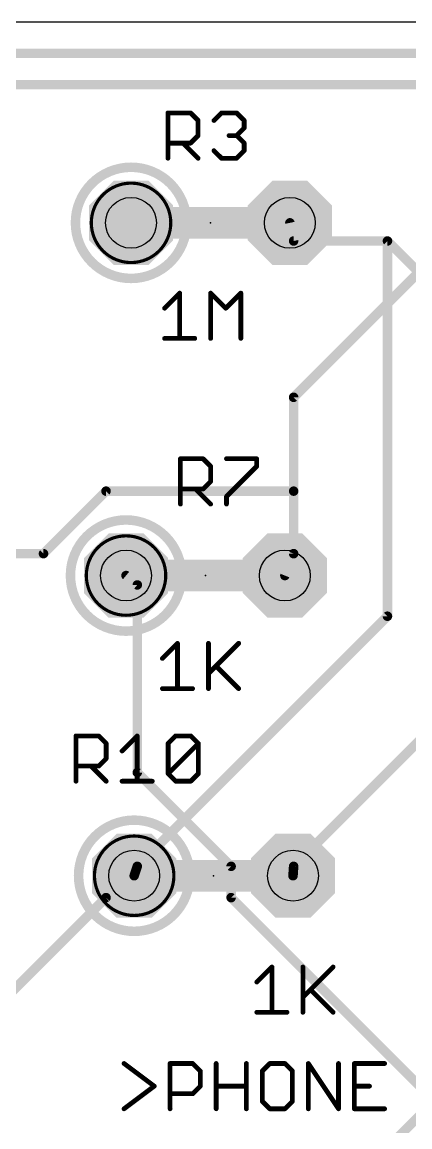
# Model space of a CAD drawing. Extents: x 0 to 63.2, y -3 to 36.
# Drawn here: x 12.16 to 18.36, y 12.33 to 30 of the extents above; entities that cross this region are included whole.
import ezdxf

# ---------------------------------------------------------------- set-up
doc = ezdxf.new("R2010")
doc.units = 0
for name, color, linetype in [('1', 22, 'CONTINUOUS'), ('16', 175, 'CONTINUOUS'), ('17', 82, 'CONTINUOUS'), ('20', 7, 'CONTINUOUS'), ('21', 253, 'CONTINUOUS'), ('23', 7, 'CONTINUOUS'), ('25', 253, 'CONTINUOUS'), ('29', 253, 'CONTINUOUS'), ('30', 253, 'CONTINUOUS'), ('44', 253, 'CONTINUOUS'), ('51', 253, 'CONTINUOUS')]:
    doc.layers.add(name, color=color, linetype=linetype)

# ---------------------------------------------------------------- blocks, each defined once
blk = doc.blocks.new('OCTAGONP')
at = {"const_width": 0.5}
blk.add_lwpolyline([(-0.25, -0.1036), (-0.25, 0.1036), (-0.1036, 0.25), (0.1036, 0.25), (0.25, 0.1036), (0.25, -0.1036), (0.1036, -0.25), (-0.1036, -0.25), (-0.25, -0.1036), (-0.25, 0.1036)], dxfattribs=at)

msp = doc.modelspace()

# ---------------------------------------------------------------- linework, layer by layer
at = {"layer": '1', "const_width": 0.1524}
for points in [[(31, 29.5), (9.5, 29.5)], [(50, 29), (1, 29)], [(16.5, 26.5), (16.44, 26.79)], [(18, 26.5), (16.5, 26.5)], [(25.5, 19), (18, 26.5)], [(18, 26.5), (18, 20.5)], [(18, 20.5), (14, 16.5)], [(14, 16.5), (13.95, 16.35)], [(13.5, 16), (13.95, 16.35)], [(13.5, 16), (12, 14.5)], [(19, 13), (16.5, 10.5)]]:
    msp.add_lwpolyline(points, dxfattribs=at)
at = {"layer": '1', "const_width": 0.0762}
for points in [[(16.4773, 26.7977, 1), (16.4027, 26.7823)], [(16.5, 26.5381, 1), (16.5, 26.4619)], [(16.4627, 26.4923, 1), (16.5373, 26.5077)], [(18.0381, 26.5, 1), (17.9619, 26.5)], [(18.0269, 26.5269, 1), (17.9731, 26.4731)], [(18, 26.4619, 1), (18, 26.5381)], [(17.9619, 20.5, 1), (18.0381, 20.5)], [(18.0269, 20.4731, 1), (17.9731, 20.5269)], [(13.9731, 16.5269, 1), (14.0269, 16.4731)], [(14.0361, 16.488, 1), (13.9639, 16.512)], [(13.9139, 16.362, 1), (13.9861, 16.338)], [(13.9734, 16.3199, 1), (13.9266, 16.3801)], [(13.4766, 16.0301, 1), (13.5234, 15.9699)], [(13.5269, 15.9731, 1), (13.4731, 16.0269)]]:
    msp.add_lwpolyline(points, format="xyb", dxfattribs=at)
at = {"layer": '16', "const_width": 0.1524}
for points in [[(50, 29), (1, 29)], [(19, 26.5), (16.5, 24)], [(16.5, 24), (16.5, 22.5)], [(13.5, 22.5), (12.5, 21.5)], [(16.5, 22.5), (13.5, 22.5)], [(16.5, 22.5), (16.5, 21.5)], [(12.5, 21.5), (11, 21.5)], [(16.5, 21.5), (16.36, 21.15)], [(14, 21), (13.82, 21.15)], [(14, 18), (14, 21)], [(20.5, 20.5), (16.5, 16.5)], [(15.5, 16.5), (14, 18)], [(15.5, 16), (15.5, 16.5)], [(16.5, 16.5), (16.49, 16.35)], [(19, 12.5), (15.5, 16)]]:
    msp.add_lwpolyline(points, dxfattribs=at)
at = {"layer": '16', "const_width": 0.0762}
for points in [[(16.5381, 24, 1), (16.4619, 24)], [(16.4731, 24.0269, 1), (16.5269, 23.9731)], [(13.5, 22.5381, 1), (13.5, 22.4619)], [(13.5269, 22.4731, 1), (13.4731, 22.5269)], [(16.5381, 22.5, 1), (16.4619, 22.5)], [(16.4619, 22.5, 1), (16.5381, 22.5)], [(16.5, 22.4619, 1), (16.5, 22.5381)], [(12.4731, 21.5269, 1), (12.5269, 21.4731)], [(12.5, 21.4619, 1), (12.5, 21.5381)], [(16.5354, 21.4859, 1), (16.4646, 21.5141)], [(16.4619, 21.5, 1), (16.5381, 21.5)], [(13.8444, 21.1793, 1), (13.7956, 21.1207)], [(16.3246, 21.1641, 1), (16.3954, 21.1359)], [(14.0381, 21, 1), (13.9619, 21)], [(13.9756, 20.9707, 1), (14.0244, 21.0293)], [(13.9619, 18, 1), (14.0381, 18)], [(14.0269, 18.0269, 1), (13.9731, 17.9731)], [(15.5381, 16.5, 1), (15.4619, 16.5)], [(15.4731, 16.4731, 1), (15.5269, 16.5269)], [(16.538, 16.4975, 1), (16.462, 16.5025)], [(16.4731, 16.5269, 1), (16.5269, 16.4731)], [(16.452, 16.3525, 1), (16.528, 16.3475)], [(15.4619, 16, 1), (15.5381, 16)], [(15.5269, 16.0269, 1), (15.4731, 15.9731)]]:
    msp.add_lwpolyline(points, format="xyb", dxfattribs=at)
at = {"layer": '20'}
msp.add_line((48, 30), (1, 30), dxfattribs=at)
at = {"layer": '21', "const_width": 0.508}
for points in [[(15.043, 26.79), (15.297, 26.79)], [(14.963, 21.15), (15.217, 21.15)], [(15.093, 16.35), (15.347, 16.35)]]:
    msp.add_lwpolyline(points, dxfattribs=at)
at = {"layer": '21', "const_width": 0.254}
for points in [[(15.043, 26.917, 1), (15.043, 26.663)], [(15.297, 26.663, 1), (15.297, 26.917)], [(14.963, 21.277, 1), (14.963, 21.023)], [(15.217, 21.023, 1), (15.217, 21.277)], [(15.093, 16.477, 1), (15.093, 16.223)], [(15.347, 16.223, 1), (15.347, 16.477)]]:
    msp.add_lwpolyline(points, format="xyb", dxfattribs=at)
at = {"layer": '23'}
for p in [(15.17, 26.79), (15.09, 21.15), (15.22, 16.35)]:
    msp.add_point(p, dxfattribs=at)
at = {"layer": '25', "const_width": 0.0381}
for points in [[(14.4895, 28.5666, 1), (14.4895, 28.5285)], [(14.5086, 28.5475, 1), (14.4705, 28.5475)], [(14.8652, 28.561, 1), (14.8382, 28.534)], [(14.8517, 28.5285, 1), (14.8517, 28.5666)], [(14.9915, 28.4268, 1), (14.9534, 28.4268)], [(14.959, 28.4133, 1), (14.9859, 28.4403)], [(15.2127, 28.4403, 1), (15.2396, 28.4133)], [(15.3469, 28.5666, 1), (15.3469, 28.5285)], [(15.3603, 28.534, 1), (15.3334, 28.561)], [(15.6018, 28.561, 1), (15.5749, 28.534)], [(15.5883, 28.5285, 1), (15.5883, 28.5666)], [(15.7281, 28.4268, 1), (15.69, 28.4268)], [(15.6956, 28.4133, 1), (15.7225, 28.4403)], [(15.69, 28.306, 1), (15.7281, 28.306)], [(15.7225, 28.2926, 1), (15.6956, 28.3195)], [(14.4895, 28.0836, 1), (14.4895, 28.0455)], [(14.7444, 28.078, 1), (14.7175, 28.0511)], [(14.8382, 28.078, 1), (14.8652, 28.0511)], [(14.8517, 28.0455, 1), (14.8517, 28.0836)], [(14.9534, 28.1853, 1), (14.9915, 28.1853)], [(14.9859, 28.1718, 1), (14.959, 28.1988)], [(15.4676, 28.2044, 1), (15.4676, 28.1663)], [(15.6018, 28.1988, 1), (15.5749, 28.1718)], [(15.5749, 28.1988, 1), (15.6018, 28.1718)], [(15.5883, 28.1663, 1), (15.5883, 28.2044)], [(15.7281, 28.0646, 1), (15.69, 28.0646)], [(15.6956, 28.0511, 1), (15.7225, 28.078)], [(15.2396, 27.9573, 1), (15.2127, 27.9304)], [(15.69, 27.9438, 1), (15.7281, 27.9438)], [(15.7225, 27.9304, 1), (15.6956, 27.9573)], [(14.4705, 27.8231, 1), (14.5086, 27.8231)], [(14.959, 27.8096, 1), (14.9859, 27.8366)], [(15.3469, 27.8422, 1), (15.3469, 27.8041)], [(15.3334, 27.8096, 1), (15.3603, 27.8366)], [(15.5749, 27.8366, 1), (15.6018, 27.8096)], [(15.5883, 27.8041, 1), (15.5883, 27.8422)], [(14.6968, 25.6661, 1), (14.6587, 25.6661)], [(14.6912, 25.6526, 1), (14.6642, 25.6796)], [(15.1863, 25.6796, 1), (15.1594, 25.6526)], [(15.1919, 25.6661, 1), (15.1538, 25.6661)], [(15.6749, 25.6661, 1), (15.6368, 25.6661)], [(15.6693, 25.6526, 1), (15.6423, 25.6796)], [(14.4228, 25.4381, 1), (14.4497, 25.4112)], [(15.4009, 25.4381, 1), (15.4278, 25.4112)], [(15.4009, 25.4112, 1), (15.4278, 25.4381)], [(14.4362, 24.9608, 1), (14.4362, 24.9227)], [(14.6587, 24.9417, 1), (14.6968, 24.9417)], [(14.9192, 24.9227, 1), (14.9192, 24.9608)], [(15.1538, 24.9417, 1), (15.1919, 24.9417)], [(15.6368, 24.9417, 1), (15.6749, 24.9417)], [(14.6895, 23.0366, 1), (14.6895, 22.9985)], [(14.7086, 23.0175, 1), (14.6705, 23.0175)], [(15.0652, 23.031, 1), (15.0382, 23.004)], [(15.0517, 22.9985, 1), (15.0517, 23.0366)], [(15.4261, 23.0366, 1), (15.4261, 22.9985)], [(15.9281, 23.0175, 1), (15.89, 23.0175)], [(15.9091, 22.9985, 1), (15.9091, 23.0366)], [(15.1915, 22.8968, 1), (15.1534, 22.8968)], [(15.159, 22.8833, 1), (15.1859, 22.9103)], [(15.89, 22.8968, 1), (15.9281, 22.8968)], [(15.9225, 22.8833, 1), (15.8956, 22.9103)], [(15.1534, 22.6553, 1), (15.1915, 22.6553)], [(15.1859, 22.6418, 1), (15.159, 22.6688)], [(14.6895, 22.5536, 1), (14.6895, 22.5155)], [(14.9444, 22.548, 1), (14.9175, 22.5211)], [(15.0382, 22.548, 1), (15.0652, 22.5211)], [(15.0517, 22.5155, 1), (15.0517, 22.5536)], [(15.4452, 22.4138, 1), (15.4071, 22.4138)], [(15.4127, 22.4273, 1), (15.4396, 22.4004)], [(14.6705, 22.2931, 1), (14.7086, 22.2931)], [(15.159, 22.2796, 1), (15.1859, 22.3066)], [(15.4071, 22.2931, 1), (15.4452, 22.2931)], [(14.6618, 20.0661, 1), (14.6237, 20.0661)], [(14.6562, 20.0526, 1), (14.6292, 20.0796)], [(15.1569, 20.0661, 1), (15.1188, 20.0661)], [(15.6343, 20.0526, 1), (15.6073, 20.0796)], [(14.3878, 19.8381, 1), (14.4147, 19.8112)], [(15.1244, 19.5966, 1), (15.1513, 19.5697)], [(15.2721, 19.7174, 1), (15.2451, 19.6904)], [(14.4012, 19.3607, 1), (14.4012, 19.3226)], [(14.6237, 19.3417, 1), (14.6618, 19.3417)], [(14.8842, 19.3226, 1), (14.8842, 19.3607)], [(15.1188, 19.3417, 1), (15.1569, 19.3417)], [(15.6073, 19.3282, 1), (15.6343, 19.3552)], [(13.0195, 18.605, 1), (13.0195, 18.5669)], [(13.0386, 18.5859, 1), (13.0005, 18.5859)], [(13.3952, 18.5994, 1), (13.3682, 18.5724)], [(13.3817, 18.5669, 1), (13.3817, 18.605)], [(14.0167, 18.5859, 1), (13.9786, 18.5859)], [(14.0111, 18.5724, 1), (13.9841, 18.5994)], [(14.6135, 18.605, 1), (14.6135, 18.5669)], [(14.627, 18.5724, 1), (14.6, 18.5994)], [(14.8684, 18.5994, 1), (14.8415, 18.5724)], [(14.855, 18.5669, 1), (14.855, 18.605)], [(13.5215, 18.4652, 1), (13.4834, 18.4652)], [(13.489, 18.4517, 1), (13.5159, 18.4787)], [(13.7427, 18.3579, 1), (13.7696, 18.331)], [(14.5118, 18.4652, 1), (14.4737, 18.4652)], [(14.4793, 18.4787, 1), (14.5062, 18.4517)], [(14.9948, 18.4652, 1), (14.9567, 18.4652)], [(14.9892, 18.4517, 1), (14.9622, 18.4787)], [(14.9622, 18.4517, 1), (14.9892, 18.4787)], [(13.4834, 18.2237, 1), (13.5215, 18.2237)], [(13.5159, 18.2102, 1), (13.489, 18.2372)], [(13.0195, 18.122, 1), (13.0195, 18.0839)], [(13.2744, 18.1164, 1), (13.2475, 18.0895)], [(13.3682, 18.1164, 1), (13.3952, 18.0895)], [(13.3817, 18.0839, 1), (13.3817, 18.122)], [(14.5062, 17.9957, 1), (14.4793, 17.9688)], [(14.9892, 17.9688, 1), (14.9622, 17.9957)], [(13.0005, 17.8615, 1), (13.0386, 17.8615)], [(13.489, 17.848, 1), (13.5159, 17.875)], [(13.7561, 17.8805, 1), (13.7561, 17.8424)], [(13.9786, 17.8615, 1), (14.0167, 17.8615)], [(14.2391, 17.8424, 1), (14.2391, 17.8805)], [(14.4737, 17.9822, 1), (14.5118, 17.9822)], [(14.4793, 17.9957, 1), (14.5062, 17.9688)], [(14.6135, 17.8805, 1), (14.6135, 17.8424)], [(14.6, 17.848, 1), (14.627, 17.875)], [(14.8415, 17.875, 1), (14.8684, 17.848)], [(14.855, 17.8424, 1), (14.855, 17.8805)], [(14.9567, 17.9822, 1), (14.9948, 17.9822)], [(16.1718, 14.8911, 1), (16.1337, 14.8911)], [(16.1662, 14.8776, 1), (16.1392, 14.9046)], [(16.6669, 14.8911, 1), (16.6288, 14.8911)], [(17.1443, 14.8776, 1), (17.1173, 14.9046)], [(15.8978, 14.6631, 1), (15.9247, 14.6362)], [(16.7821, 14.5424, 1), (16.7551, 14.5154)], [(16.6344, 14.4216, 1), (16.6613, 14.3947)], [(15.9112, 14.1858, 1), (15.9112, 14.1477)], [(16.1337, 14.1667, 1), (16.1718, 14.1667)], [(16.3942, 14.1477, 1), (16.3942, 14.1858)], [(16.6288, 14.1667, 1), (16.6669, 14.1667)], [(17.1173, 14.1532, 1), (17.1443, 14.1802)], [(13.7995, 13.3628, 1), (13.7767, 13.3323)], [(14.5247, 13.3666, 1), (14.5247, 13.3285)], [(14.5438, 13.3475, 1), (14.5057, 13.3475)], [(14.9004, 13.361, 1), (14.8735, 13.334)], [(14.8869, 13.3285, 1), (14.8869, 13.3666)], [(15.0267, 13.2268, 1), (14.9886, 13.2268)], [(14.9942, 13.2133, 1), (15.0211, 13.2403)], [(15.2804, 13.3475, 1), (15.2423, 13.3475)], [(15.7634, 13.3475, 1), (15.7253, 13.3475)], [(16.017, 13.2268, 1), (15.9789, 13.2268)], [(15.9845, 13.2403, 1), (16.0115, 13.2133)], [(16.1187, 13.3666, 1), (16.1187, 13.3285)], [(16.1322, 13.334, 1), (16.1052, 13.361)], [(16.3737, 13.361, 1), (16.3467, 13.334)], [(16.3602, 13.3285, 1), (16.3602, 13.3666)], [(16.5, 13.2268, 1), (16.4619, 13.2268)], [(16.4675, 13.2133, 1), (16.4944, 13.2403)], [(16.7537, 13.3475, 1), (16.7156, 13.3475)], [(16.7505, 13.3581, 1), (16.7188, 13.337)], [(17.2366, 13.3475, 1), (17.1985, 13.3475)], [(17.4712, 13.3666, 1), (17.4712, 13.3285)], [(17.4903, 13.3475, 1), (17.4522, 13.3475)], [(17.9542, 13.3285, 1), (17.9542, 13.3666)], [(14.2825, 12.9701, 1), (14.2596, 13.0005)], [(14.2596, 12.9701, 1), (14.2825, 13.0005)], [(14.5247, 12.8836, 1), (14.5247, 12.8455)], [(14.8735, 12.878, 1), (14.9004, 12.8511)], [(14.8869, 12.8455, 1), (14.8869, 12.8836)], [(14.9886, 12.9853, 1), (15.0267, 12.9853)], [(15.0211, 12.9718, 1), (14.9942, 12.9988)], [(15.2614, 13.0044, 1), (15.2614, 12.9663)], [(15.7443, 12.9663, 1), (15.7443, 13.0044)], [(17.4712, 13.0044, 1), (17.4712, 12.9663)], [(17.7127, 12.9663, 1), (17.7127, 13.0044)], [(15.9789, 12.7438, 1), (16.017, 12.7438)], [(16.0115, 12.7573, 1), (15.9845, 12.7304)], [(16.4619, 12.7438, 1), (16.5, 12.7438)], [(16.4944, 12.7304, 1), (16.4675, 12.7573)], [(13.7767, 12.6383, 1), (13.7995, 12.6079)], [(14.5057, 12.6231, 1), (14.5438, 12.6231)], [(15.2423, 12.6231, 1), (15.2804, 12.6231)], [(15.7253, 12.6231, 1), (15.7634, 12.6231)], [(16.1187, 12.6422, 1), (16.1187, 12.6041)], [(16.1052, 12.6096, 1), (16.1322, 12.6366)], [(16.3467, 12.6366, 1), (16.3737, 12.6096)], [(16.3602, 12.6041, 1), (16.3602, 12.6422)], [(16.7156, 12.6231, 1), (16.7537, 12.6231)], [(17.1985, 12.6231, 1), (17.2366, 12.6231)], [(17.2017, 12.6125, 1), (17.2334, 12.6337)], [(17.4712, 12.6422, 1), (17.4712, 12.6041)], [(17.4522, 12.6231, 1), (17.4903, 12.6231)], [(17.9542, 12.6041, 1), (17.9542, 12.6422)]]:
    msp.add_lwpolyline(points, format="xyb", dxfattribs=at)
at = {"layer": '25', "const_width": 0.0762}
for points in [[(14.4895, 27.8231), (14.4895, 28.5475)], [(14.4895, 28.5475), (14.8517, 28.5475)], [(14.8517, 28.5475), (14.9724, 28.4268)], [(14.9724, 28.4268), (14.9724, 28.1853)], [(15.2261, 28.4268), (15.3469, 28.5475)], [(15.3469, 28.5475), (15.5883, 28.5475)], [(15.5883, 28.5475), (15.7091, 28.4268)], [(15.7091, 28.4268), (15.7091, 28.306)], [(15.7091, 28.306), (15.5883, 28.1853)], [(14.8517, 28.0646), (14.4895, 28.0646)], [(14.731, 28.0646), (14.9724, 27.8231)], [(14.9724, 28.1853), (14.8517, 28.0646)], [(15.5883, 28.1853), (15.4676, 28.1853)], [(15.5883, 28.1853), (15.7091, 28.0646)], [(15.7091, 28.0646), (15.7091, 27.9438)], [(15.3469, 27.8231), (15.2261, 27.9438)], [(15.7091, 27.9438), (15.5883, 27.8231)], [(15.5883, 27.8231), (15.3469, 27.8231)], [(14.4362, 25.4246), (14.6777, 25.6661)], [(14.6777, 25.6661), (14.6777, 24.9417)], [(15.1729, 24.9417), (15.1729, 25.6661)], [(15.1729, 25.6661), (15.4143, 25.4246)], [(15.4143, 25.4246), (15.6558, 25.6661)], [(15.6558, 25.6661), (15.6558, 24.9417)], [(14.4362, 24.9417), (14.9192, 24.9417)], [(14.6895, 22.2931), (14.6895, 23.0175)], [(14.6895, 23.0175), (15.0517, 23.0175)], [(15.0517, 23.0175), (15.1724, 22.8968)], [(15.4261, 23.0175), (15.9091, 23.0175)], [(15.9091, 23.0175), (15.9091, 22.8968)], [(15.1724, 22.8968), (15.1724, 22.6553)], [(15.9091, 22.8968), (15.4261, 22.4138)], [(15.1724, 22.6553), (15.0517, 22.5346)], [(15.0517, 22.5346), (14.6895, 22.5346)], [(14.931, 22.5346), (15.1724, 22.2931)], [(15.4261, 22.4138), (15.4261, 22.2931)], [(14.4012, 19.8246), (14.6427, 20.0661)], [(14.6427, 20.0661), (14.6427, 19.3417)], [(15.1379, 20.0661), (15.1379, 19.3417)], [(15.1379, 19.5832), (15.6208, 20.0661)], [(15.2586, 19.7039), (15.6208, 19.3417)], [(14.4012, 19.3417), (14.8842, 19.3417)], [(13.0195, 17.8615), (13.0195, 18.5859)], [(13.0195, 18.5859), (13.3817, 18.5859)], [(13.3817, 18.5859), (13.5024, 18.4652)], [(13.7561, 18.3444), (13.9976, 18.5859)], [(13.9976, 18.5859), (13.9976, 17.8615)], [(14.4928, 18.4652), (14.6135, 18.5859)], [(14.6135, 18.5859), (14.855, 18.5859)], [(14.855, 18.5859), (14.9757, 18.4652)], [(13.5024, 18.4652), (13.5024, 18.2237)], [(14.4928, 17.9822), (14.4928, 18.4652)], [(14.4928, 17.9822), (14.9757, 18.4652)], [(14.9757, 18.4652), (14.9757, 17.9822)], [(13.5024, 18.2237), (13.3817, 18.103)], [(13.3817, 18.103), (13.0195, 18.103)], [(13.261, 18.103), (13.5024, 17.8615)], [(14.6135, 17.8615), (14.4928, 17.9822)], [(14.9757, 17.9822), (14.855, 17.8615)], [(13.7561, 17.8615), (14.2391, 17.8615)], [(14.855, 17.8615), (14.6135, 17.8615)], [(15.9112, 14.6496), (16.1527, 14.8911)], [(16.1527, 14.8911), (16.1527, 14.1667)], [(16.6479, 14.8911), (16.6479, 14.1667)], [(16.6479, 14.4082), (17.1308, 14.8911)], [(16.7686, 14.5289), (17.1308, 14.1667)], [(15.9112, 14.1667), (16.3942, 14.1667)], [(13.7881, 13.3475), (14.271, 12.9853)], [(14.5247, 12.6231), (14.5247, 13.3475)], [(14.5247, 13.3475), (14.8869, 13.3475)], [(14.8869, 13.3475), (15.0077, 13.2268)], [(15.0077, 13.2268), (15.0077, 12.9853)], [(15.2614, 12.6231), (15.2614, 13.3475)], [(15.7443, 13.3475), (15.7443, 12.6231)], [(16.1187, 13.3475), (15.998, 13.2268)], [(15.998, 13.2268), (15.998, 12.7438)], [(16.3602, 13.3475), (16.1187, 13.3475)], [(16.4809, 13.2268), (16.3602, 13.3475)], [(16.4809, 12.7438), (16.4809, 13.2268)], [(16.7346, 12.6231), (16.7346, 13.3475)], [(16.7346, 13.3475), (17.2176, 12.6231)], [(17.2176, 12.6231), (17.2176, 13.3475)], [(17.9542, 13.3475), (17.4712, 13.3475)], [(17.4712, 13.3475), (17.4712, 12.6231)], [(14.271, 12.9853), (13.7881, 12.6231)], [(14.8869, 12.8646), (14.5247, 12.8646)], [(15.0077, 12.9853), (14.8869, 12.8646)], [(15.2614, 12.9853), (15.7443, 12.9853)], [(17.4712, 12.9853), (17.7127, 12.9853)], [(15.998, 12.7438), (16.1187, 12.6231)], [(16.3602, 12.6231), (16.4809, 12.7438)], [(16.1187, 12.6231), (16.3602, 12.6231)], [(17.4712, 12.6231), (17.9542, 12.6231)]]:
    msp.add_lwpolyline(points, dxfattribs=at)
at = {"layer": '44'}
for centre in [(13.9, 26.79), (16.44, 26.79), (13.82, 21.15), (16.36, 21.15), (13.95, 16.35), (16.49, 16.35)]:
    msp.add_circle(centre, 0.4064, dxfattribs=at)
at = {"layer": '51'}
for points, const_width in [([(13.9, 25.901, 1), (13.9, 27.679, 1), (13.9, 25.901)], 0.1524), ([(13.9, 26.155, 1), (13.9, 27.425, 1), (13.9, 26.155)], 0.0508), ([(13.9, 26.917, 1), (13.9, 26.663)], 0.254), ([(16.44, 26.663, 1), (16.44, 26.917)], 0.254), ([(13.82, 20.261, 1), (13.82, 22.039, 1), (13.82, 20.261)], 0.1524), ([(13.82, 20.515, 1), (13.82, 21.785, 1), (13.82, 20.515)], 0.0508), ([(13.82, 21.277, 1), (13.82, 21.023)], 0.254), ([(16.36, 21.023, 1), (16.36, 21.277)], 0.254), ([(13.95, 15.461, 1), (13.95, 17.239, 1), (13.95, 15.461)], 0.1524), ([(13.95, 15.715, 1), (13.95, 16.985, 1), (13.95, 15.715)], 0.0508), ([(13.95, 16.477, 1), (13.95, 16.223)], 0.254), ([(16.49, 16.223, 1), (16.49, 16.477)], 0.254)]:
    msp.add_lwpolyline(points, format="xyb", dxfattribs=dict(at, const_width=const_width))
at = {"layer": '51', "const_width": 0.508}
for points in [[(13.9, 26.79), (16.44, 26.79)], [(13.82, 21.15), (16.36, 21.15)], [(13.95, 16.35), (16.49, 16.35)]]:
    msp.add_lwpolyline(points, dxfattribs=at)

# ---------------------------------------------------------------- block references
at = {"layer": '17', "xscale": 1.2192, "yscale": 1.2192}
for p in [(13.9, 26.79), (13.9, 26.79), (16.44, 26.79), (16.44, 26.79), (13.82, 21.15), (13.82, 21.15), (16.36, 21.15), (16.36, 21.15), (13.95, 16.35), (13.95, 16.35), (16.49, 16.35), (16.49, 16.35)]:
    msp.add_blockref('OCTAGONP', p, dxfattribs=at)
at = {"layer": '29', "xscale": 1.3462, "yscale": 1.3462}
for p in [(13.9, 26.79), (16.44, 26.79), (13.82, 21.15), (16.36, 21.15), (13.95, 16.35), (16.49, 16.35)]:
    msp.add_blockref('OCTAGONP', p, dxfattribs=at)
at = {"layer": '30', "xscale": 1.3462, "yscale": 1.3462}
for p in [(13.9, 26.79), (16.44, 26.79), (13.82, 21.15), (16.36, 21.15), (13.95, 16.35), (16.49, 16.35)]:
    msp.add_blockref('OCTAGONP', p, dxfattribs=at)

doc.saveas('drawing.dxf')
